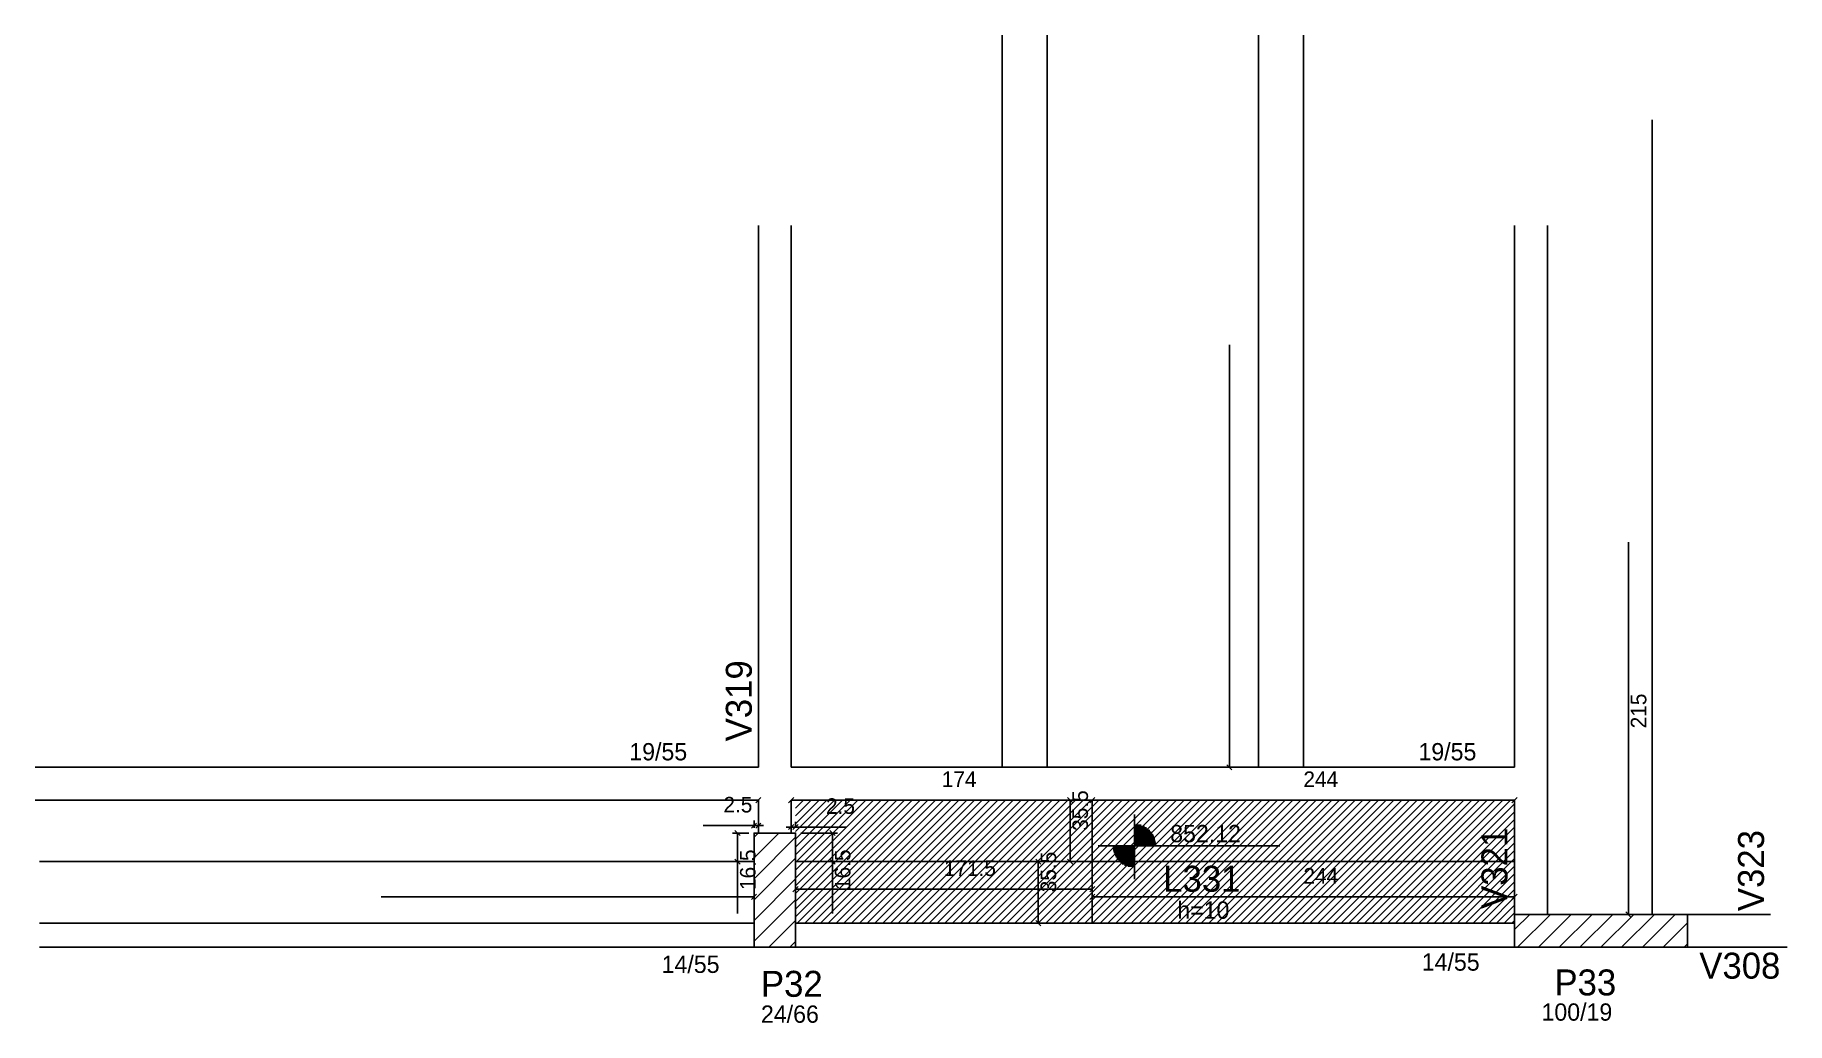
# Model space of a CAD drawing. Header units: metres. Extents: x 4478 to 5491, y 1520 to 2091.
import ezdxf

# ---------------------------------------------------------------- set-up
doc = ezdxf.new("R2010")
doc.units = ezdxf.units.M
for name, color, linetype in [('3', 7, 'Continuous'), ('4', 7, 'Continuous'), ('7', 7, 'Continuous'), ('Painéis', 7, 'Continuous'), ('REAPROVEITAMENTO', 7, 'Continuous')]:
    doc.layers.add(name, color=color, linetype=linetype)

msp = doc.modelspace()

# ---------------------------------------------------------------- hatches: boundary and pattern name
at = {"layer": 'REAPROVEITAMENTO'}
h = msp.add_hatch(dxfattribs=at)
h.set_pattern_fill('ANSI31')
h.paths.add_polyline_path([(5333.1, 1577.9), (5333.1, 1648.9), (4917.6, 1648.9), (4917.6, 1577.9), (5333.1, 1577.9)])

# ---------------------------------------------------------------- linework, layer by layer
at = {"layer": '3', "color": 3, "lineweight": 25}
for p, q in [((5113.5, 1635), (5113.5, 1640.6)), ((5113.5, 1635), (5113.5, 1610)), ((5113.5, 1634.4), (5117.3, 1634.4)), ((5113.5, 1633.6), (5119.2, 1633.6)), ((5113.5, 1632.9), (5120.5, 1632.9)), ((5113.5, 1632.1), (5121.6, 1632.1)), ((5113.5, 1631.3), (5122.4, 1631.3)), ((5113.5, 1630.5), (5123.1, 1630.5)), ((4893.6, 1615.5), (4908, 1629.9)), ((4893.6, 1627.5), (4896, 1629.9)), ((4893.6, 1603.5), (4917.6, 1627.5)), ((5101, 1622.5), (5092.5, 1622.5)), ((5101, 1622.5), (5126, 1622.5)), ((5113.5, 1621.8), (5101, 1621.8)), ((5113.5, 1621), (5101.1, 1621)), ((5113.5, 1620.2), (5101.2, 1620.2)), ((5113.5, 1629.7), (5123.7, 1629.7)), ((5113.5, 1628.9), (5124.2, 1628.9)), ((5113.5, 1628.1), (5124.7, 1628.1)), ((5113.5, 1627.3), (5125, 1627.3)), ((5113.5, 1626.5), (5125.3, 1626.5)), ((5113.5, 1625.7), (5125.5, 1625.7)), ((5113.5, 1624.9), (5125.7, 1624.9)), ((5113.5, 1624.1), (5125.9, 1624.1)), ((5113.5, 1623.3), (5126, 1623.3)), ((5126, 1622.5), (5197.4, 1622.5)), ((4893.6, 1591.4), (4917.6, 1615.4)), ((5113.5, 1619.4), (5101.4, 1619.4)), ((5113.5, 1618.6), (5101.6, 1618.6)), ((5113.5, 1617.8), (5101.9, 1617.8)), ((5113.5, 1617), (5102.3, 1617)), ((5113.5, 1616.2), (5102.7, 1616.2)), ((5113.5, 1615.4), (5103.2, 1615.4)), ((5113.5, 1614.6), (5103.8, 1614.6)), ((5113.5, 1613.8), (5104.5, 1613.8)), ((5113.5, 1613), (5105.3, 1613)), ((5113.5, 1612.2), (5106.4, 1612.2)), ((5113.5, 1611.4), (5107.7, 1611.4)), ((5113.5, 1610.7), (5109.6, 1610.7)), ((5113.5, 1610), (5113.5, 1603.2)), ((4893.6, 1579.4), (4917.6, 1603.4)), ((4893.6, 1567.4), (4917.6, 1591.4)), ((5333.1, 1574.1), (5341.9, 1582.9)), ((5334.9, 1563.9), (5353.9, 1582.9)), ((5346.9, 1563.9), (5365.9, 1582.9)), ((5358.9, 1563.9), (5377.9, 1582.9)), ((5370.9, 1563.9), (5389.9, 1582.9)), ((5383, 1563.9), (5402, 1582.9)), ((5395, 1563.9), (5414, 1582.9)), ((5407, 1563.9), (5426, 1582.9)), ((4480.6, 1577.9), (4893.6, 1577.9)), ((4902.1, 1563.9), (4917.6, 1579.4)), ((4917.6, 1577.9), (5333.1, 1577.9)), ((5419, 1563.9), (5433.1, 1578)), ((4480.6, 1563.9), (4893.6, 1563.9)), ((4914.2, 1563.9), (4917.6, 1567.3)), ((4917.6, 1563.9), (5333.1, 1563.9)), ((5431.1, 1563.9), (5433.1, 1566))]:
    msp.add_line(p, q, dxfattribs=at)
for points in [[(4896.1, 1980.9), (4896.1, 1667.9)], [(4915.1, 1667.9), (4915.1, 1980.9)], [(5333.1, 1980.9), (5333.1, 1667.9)], [(5352.1, 1658.4), (5352.1, 1980.9)], [(4896.1, 1667.9), (4478.1, 1667.9)], [(5333.1, 1667.9), (4915.1, 1667.9)], [(5352.1, 1582.9), (5352.1, 1658.4)], [(4478.1, 1648.9), (4896.1, 1648.9)], [(4896.1, 1648.9), (4896.1, 1629.9)], [(4915.1, 1648.9), (5333.1, 1648.9)], [(4915.1, 1629.9), (4915.1, 1648.9)], [(5333.1, 1648.9), (5333.1, 1582.9)], [(5481.1, 1582.9), (5433.1, 1582.9)], [(5433.1, 1563.9), (5490.6, 1563.9)]]:
    msp.add_lwpolyline(points, dxfattribs=at)
at = {"layer": '7', "color": 7, "lineweight": 25}
for points in [[(4893.6, 1563.9), (4917.6, 1563.9), (4917.6, 1629.9), (4893.6, 1629.9), (4893.6, 1563.9)], [(5333.1, 1563.9), (5433.1, 1563.9), (5433.1, 1582.9), (5333.1, 1582.9), (5333.1, 1563.9)]]:
    msp.add_lwpolyline(points, dxfattribs=at)
at = {"layer": 'Painéis', "color": 200, "lineweight": 25}
for p, q in [((5037.1, 2090.9), (5037.1, 1667.9)), ((5063.1, 2090.9), (5063.1, 1667.9)), ((5185.1, 2090.9), (5185.1, 1667.9)), ((5211.1, 2090.9), (5211.1, 1667.9)), ((5412.6, 2041.9), (5412.6, 1582.9)), ((5089.1, 1577.9), (5089.1, 1648.9)), ((4480.6, 1613.4), (4893.6, 1613.4)), ((4917.6, 1613.4), (5333.1, 1613.4))]:
    msp.add_line(p, q, dxfattribs=at)
at = {"layer": 'Painéis', "color": 4, "lineweight": 25}
for p, q in [((5168.3, 1911.9), (5168.3, 1667.9)), ((5398.9, 1797.9), (5398.9, 1582.9)), ((4896.1, 1648.9), (4678.1, 1648.9)), ((5089.1, 1648.9), (4915.1, 1648.9)), ((5074, 1648.9), (5073.3, 1648.9)), ((5076.3, 1648.9), (5076.3, 1613.4)), ((5333.1, 1648.9), (5089.1, 1648.9)), ((4893.6, 1634.2), (4864.2, 1634.2)), ((4893.6, 1632.9), (4893.6, 1637.2)), ((4896.1, 1634.2), (4893.6, 1634.2)), ((4896.1, 1632.9), (4896.1, 1637.2)), ((4896.1, 1634.2), (4899.1, 1634.2)), ((4915.1, 1633.4), (4912.1, 1633.4)), ((4915.1, 1632.9), (4915.1, 1636.4)), ((4915.1, 1633.4), (4917.6, 1633.4)), ((4917.6, 1632.9), (4917.6, 1636.4)), ((4917.6, 1633.4), (4946.9, 1633.4)), ((4890.6, 1629.9), (4881.1, 1629.9)), ((4884.1, 1629.9), (4884.1, 1613.4)), ((4920.6, 1629.9), (4941.9, 1629.9)), ((4938.9, 1629.9), (4938.9, 1613.4)), ((4890.6, 1613.4), (4881.1, 1613.4)), ((4884.1, 1613.4), (4884.1, 1583.5)), ((4920.6, 1613.4), (4941.9, 1613.4)), ((4938.9, 1613.4), (4938.9, 1583.5)), ((5056.8, 1613.4), (5054.9, 1613.4)), ((5057.9, 1613.4), (5057.9, 1577.9)), ((5074, 1613.4), (5073.3, 1613.4)), ((4893.6, 1593.1), (4678.1, 1593.1)), ((5089.1, 1597.5), (4917.6, 1597.5)), ((5333.1, 1593.1), (5089.1, 1593.1)), ((5056.8, 1577.9), (5054.9, 1577.9))]:
    msp.add_line(p, q, dxfattribs=at)
at = {"layer": 'Painéis', "color": 0, "lineweight": 25}
for p, q in [((5166.8, 1669.4), (5169.8, 1666.4)), ((4894.6, 1647.4), (4897.6, 1650.4)), ((4916.6, 1650.4), (4913.6, 1647.4)), ((5077.8, 1647.4), (5074.8, 1650.4)), ((5090.6, 1650.4), (5087.6, 1647.4)), ((5087.6, 1647.4), (5090.6, 1650.4)), ((5331.6, 1647.4), (5334.6, 1650.4)), ((4885.6, 1628.4), (4882.6, 1631.4)), ((4892.1, 1632.7), (4895.1, 1635.7)), ((4897.6, 1635.7), (4894.6, 1632.7)), ((4913.6, 1631.9), (4916.6, 1634.9)), ((4919.1, 1634.9), (4916.1, 1631.9)), ((4940.4, 1628.4), (4937.4, 1631.4)), ((4882.6, 1614.9), (4885.6, 1611.9)), ((4937.4, 1614.9), (4940.4, 1611.9)), ((5059.4, 1611.9), (5056.4, 1614.9)), ((5074.8, 1614.9), (5077.8, 1611.9)), ((4892.1, 1591.6), (4895.1, 1594.6)), ((4919.1, 1599), (4916.1, 1596)), ((5087.6, 1596), (5090.6, 1599)), ((5090.6, 1594.6), (5087.6, 1591.6)), ((5331.6, 1591.6), (5334.6, 1594.6)), ((5397.4, 1584.4), (5400.4, 1581.4)), ((5056.4, 1579.4), (5059.4, 1576.4))]:
    msp.add_line(p, q, dxfattribs=at)

# ---------------------------------------------------------------- texts
at = {"layer": '3', "color": 3, "lineweight": 25}
for s, p in [('19/55', (4821.5, 1671.9)), ('19/55', (5277.6, 1671.9)), ('852.12', (5134.1, 1624.6)), ('h=10', (5138.2, 1580.4)), ('14/55', (4840.2, 1549.1)), ('14/55', (5279.5, 1550.4)), ('24/66', (4897.6, 1520.3)), ('100/19', (5348.7, 1521.5))]:
    msp.add_text(s, height=10, dxfattribs=at).set_placement(p)
at = {"layer": '4', "color": 4, "lineweight": 25}
for s, p in [('V319', (4892.3, 1682.9)), ('V321', (5329, 1586.1)), ('V323', (5477.3, 1584.8))]:
    msp.add_text(s, height=15, rotation=90, dxfattribs=at).set_placement(p)
for s, p in [('L331', (5130.1, 1596)), ('V308', (5439.9, 1545.8)), ('P32', (4897.6, 1535.3)), ('P33', (5356.2, 1536.1))]:
    msp.add_text(s, height=15, dxfattribs=at).set_placement(p)
at = {"layer": 'Painéis', "color": 240, "lineweight": 25}
for s, p in [('215', (5409.3, 1690.4)), ('35.5', (5086.6, 1631.2)), ('16.5', (4894.5, 1597)), ('16.5', (4949.3, 1597)), ('35.5', (5068.2, 1595.7))]:
    msp.add_text(s, height=9, rotation=90, dxfattribs=at).set_placement(p)
for s, p in [('174', (5002.1, 1656.5)), ('244', (5211.1, 1656.5)), ('2.5', (4875.9, 1641.8)), ('2.5', (4935.2, 1641)), ('171.5', (5003.3, 1605.1)), ('244', (5211.1, 1600.7))]:
    msp.add_text(s, height=9, dxfattribs=at).set_placement(p)

doc.saveas('drawing.dxf')
